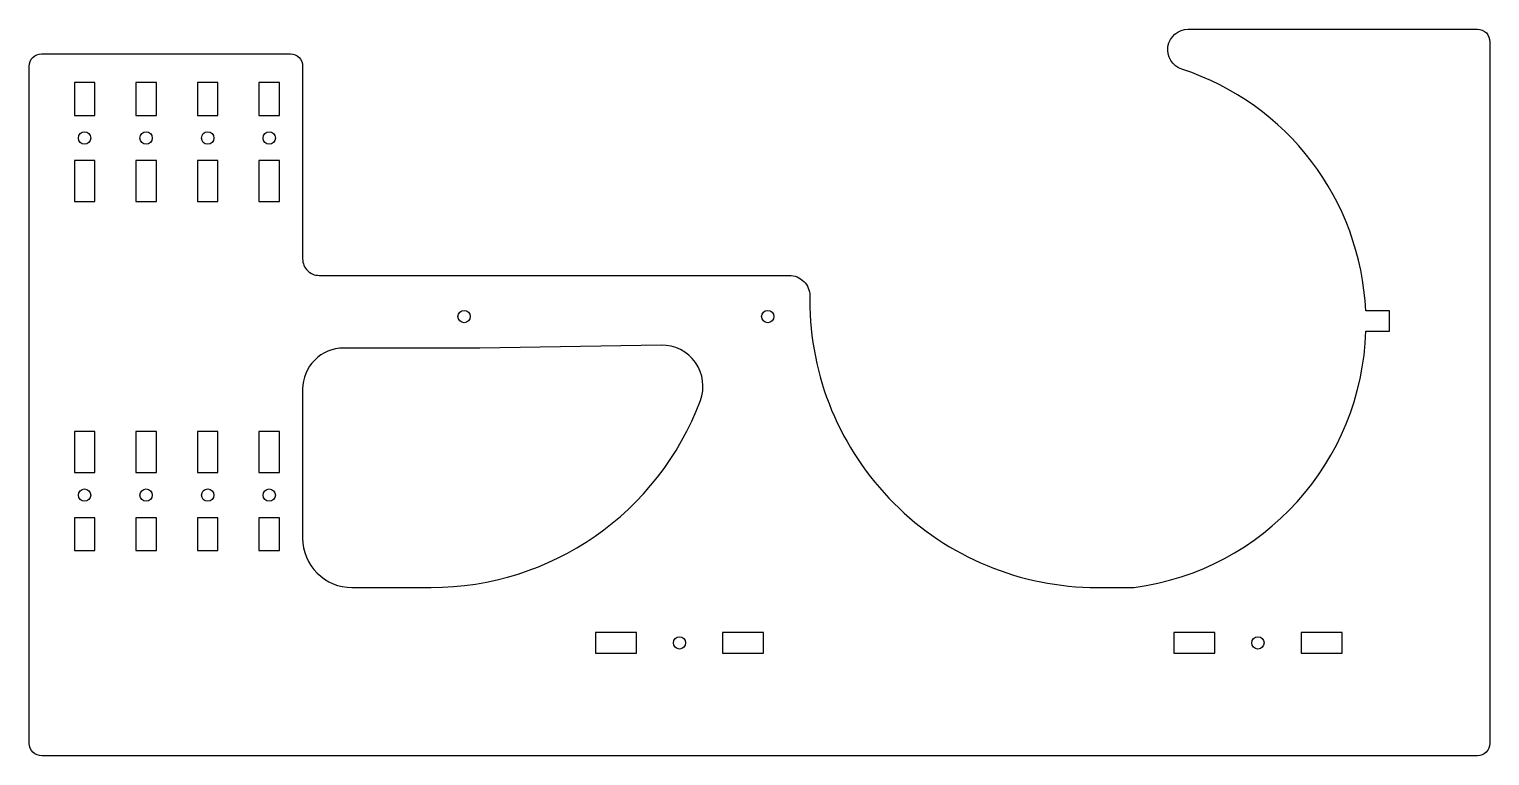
# Model space of a CAD drawing. Header units: millimetres. Extents: x -350 to 6, y -12 to 165.
import ezdxf

# ---------------------------------------------------------------- set-up
doc = ezdxf.new("R2010")
doc.units = ezdxf.units.MM
doc.layers.get('0').update_dxf_attribs({"linetype": 'CONTINUOUS'})

msp = doc.modelspace()

# ---------------------------------------------------------------- linework, layer by layer
for points in [[(-346.89, -12, -0.424668), (-350, -9), (-350, 156.01, -0.414214), (-347, 159.01), (-286.35, 159.01, -0.414214), (-283.35, 156.01), (-283.35, 109.03, 0.414214), (-279.35, 105.03), (-240.26, 105.03), (-174.73, 105.03), (-164.74, 105.03, -0.414214), (-159.74, 100.03), (-159.74, 99, 0.414214), (-89.74, 29), (-80.7, 29, 0.367771), (-24.21, 91.48), (-18.41, 91.48), (-18.41, 96.38), (-24.25, 96.38, 0.312252), (-69.04, 155.25, -0.853724), (-67.5, 165), (3, 165, -0.425052), (6, 161.89), (6, -9, -0.414214), (3, -12)], [(-283.35, 77.34), (-283.35, 41, 0.414214), (-271.35, 29), (-252, 29, 0.313106), (-186.42, 74.53, 0.528095), (-195.94, 88.03), (-240.18, 87.34), (-273.35, 87.34, 0.414214)]]:
    msp.add_lwpolyline(points, format="xyb", close=True)
for points in [[(-334, 144), (-334, 152), (-339, 152), (-339, 144)], [(-324, 152), (-324, 144), (-319, 144), (-319, 152)], [(-304, 144), (-304, 152), (-309, 152), (-309, 144)], [(-289, 152), (-294, 152), (-294, 144), (-289, 144)], [(-334, 133), (-339, 133), (-339, 123), (-334, 123)], [(-319, 133), (-324, 133), (-324, 123), (-319, 123)], [(-304, 133), (-309, 133), (-309, 123), (-304, 123)], [(-289, 133), (-294, 133), (-294, 123), (-289, 123)], [(-334, 57), (-334, 67), (-339, 67), (-339, 57)], [(-319, 57), (-319, 67), (-324, 67), (-324, 57)], [(-309, 57), (-304, 57), (-304, 67), (-309, 67)], [(-289, 67), (-294, 67), (-294, 57), (-289, 57)], [(-334, 38), (-334, 46), (-339, 46), (-339, 38)], [(-319, 38), (-319, 46), (-324, 46), (-324, 38)], [(-309, 46), (-309, 38), (-304, 38), (-304, 46)], [(-289, 46), (-294, 46), (-294, 38), (-289, 38)], [(-212, 18), (-212, 13), (-202, 13), (-202, 18)], [(-181, 18), (-181, 13), (-171, 13), (-171, 18)], [(-61, 13), (-61, 18), (-71, 18), (-71, 13)], [(-30, 13), (-30, 18), (-40, 18), (-40, 13)]]:
    msp.add_lwpolyline(points, close=True)
for centre in [(-336.5, 138.5), (-321.5, 138.5), (-306.5, 138.5), (-291.5, 138.5), (-244, 95), (-170, 95), (-336.5, 51.49), (-321.5, 51.5), (-306.5, 51.5), (-291.5, 51.5), (-191.5, 15.5), (-50.5, 15.5)]:
    msp.add_circle(centre, 1.5)

doc.saveas('drawing.dxf')
